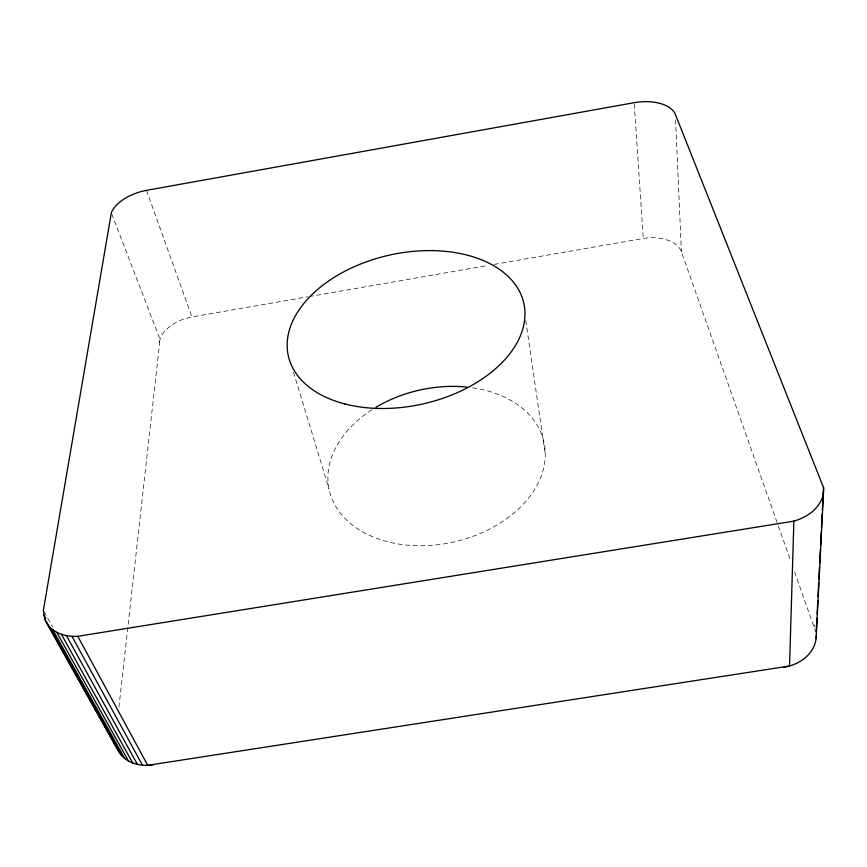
<?xml version="1.0" encoding="UTF-8"?>
<svg xmlns="http://www.w3.org/2000/svg" width="867" height="867" viewBox="0 0 867 867"><rect width="100%" height="100%" fill="white"/><g stroke="black" fill="none" stroke-linecap="round" stroke-linejoin="round"><path stroke-width="0.65" stroke-dasharray="4.33 3.25" d="M118.92 707.147L160.037 339.398L111.832 214.041M159.485 342.064L160.037 339.398A31.906 19.128 -18.8 0 1 191.921 316.964L307.752 296.817M309.085 296.59L487.492 265.562M494.157 264.402L643.271 238.479A32.686 19.811 -5 0 1 681.397 251.744L777.862 524.654M44.011 611.614L52.594 626.993M146.501 190.35L191.921 316.964M778.317 525.922L790.942 561.632M794.54 571.841L815.728 631.772M293.48 372.214L328.951 488.706M814.319 624.749L815.002 627.004M525.749 320.465L545.3 454.666M634.276 104.029L643.271 238.479M675.577 119.711L681.397 251.744M472.613 387.798A110.022 77.857 -12.6 0 1 529.889 496.358A110.022 77.857 -12.6 0 1 363.273 532.23A110.022 77.857 -12.6 0 1 372.658 409.311"/><path stroke-width="1.3" d="M153.156 764.802C140.66 766.872 125.964 763.318 118.996 751.927L46.753 623.189L44.846 619.244L43.35 610.433L111.355 212.783A34.55 18.24 -17.8 0 1 146.501 190.35L634.178 102.685A35.46 18.955 -6.2 0 1 675.339 114.325L823.65 487.839A49.733 35.428 2.6 0 1 793.869 521.143L789.555 666.008L783.941 667.33M816.248 631.696L816.931 618.171M817.137 614.118L817.809 600.593M818.014 596.539L818.697 583.014M818.903 578.961L819.51 566.79M819.716 562.737L820.399 549.212M820.605 545.159L821.277 531.634M821.482 527.58L822.165 514.055M822.371 510.002L822.978 497.831M823.184 493.767L823.52 487.016M816.129 638.47L823.487 492.521M46.753 623.189C53.212 633.495 66.26 636.963 77.77 636.313L793.869 521.143M43.708 614.963L45.669 618.485M49.408 626.733L121.564 755.439M44.846 619.244L118.996 751.927M52.768 629.8L124.75 758.506M56.767 632.336L128.511 761.053M61.362 634.286L132.759 763.047M66.456 635.609L137.43 764.434M71.961 636.291L142.448 765.203M77.77 636.313L147.726 765.323L789.555 666.008A44.64 34.853 6.8 0 0 816.324 635.023M375.985 407.262A110.022 77.857 -12.6 0 1 467.313 387.137M344.936 403.968A120.654 76.274 -12.6 0 0 524.968 315.154A120.654 76.274 -12.6 0 0 348.296 269.507A120.654 76.274 -12.6 0 0 344.936 403.968"/></g></svg>
